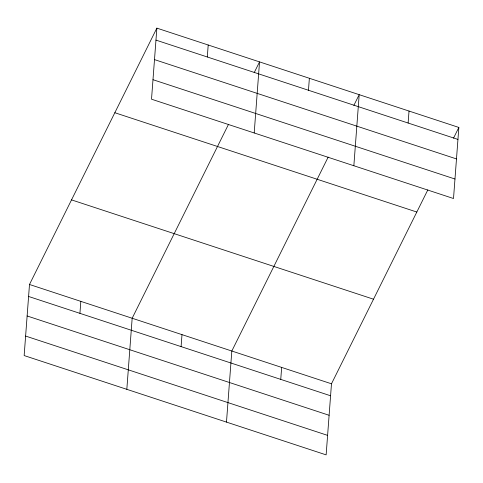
<?xml version="1.0" encoding="UTF-8"?>
<svg xmlns="http://www.w3.org/2000/svg" width="483" height="483" viewBox="0 0 483 483"><rect width="100%" height="100%" fill="white"/><g stroke="black" fill="none" stroke-linecap="round" stroke-linejoin="round"><path stroke-width="0.72" d="M156.866 28.123L151.517 99.202L453.507 198.519L458.85 127.44L156.866 28.123L29.493 284.481L24.15 355.56L326.134 454.877L331.483 383.798L427.829 189.879M79.93 313.346L80.83 301.362M126.824 389.328L132.167 318.249L228.513 124.33M181.095 346.619L181.994 334.634M207.304 56.988L208.203 45.004M226.479 422.106L231.822 351.02L328.168 157.108M254.197 132.97L259.54 61.89L254.203 72.631M280.75 379.39L281.655 367.412M308.468 90.261L309.368 78.276M353.852 165.747L359.195 94.662L353.858 105.409M408.123 123.032L409.023 111.054M453.513 138.18L458.85 127.44M155.961 40.101L457.95 139.418M154.5 59.608L456.483 158.925M152.984 79.701L454.974 179.018M114.833 112.72L416.817 212.037M71.526 199.884L373.51 299.2M29.493 284.481L331.483 383.798M28.594 296.465L330.577 395.776M27.126 315.967L329.11 415.283M25.617 336.059L327.601 435.376"/></g></svg>
